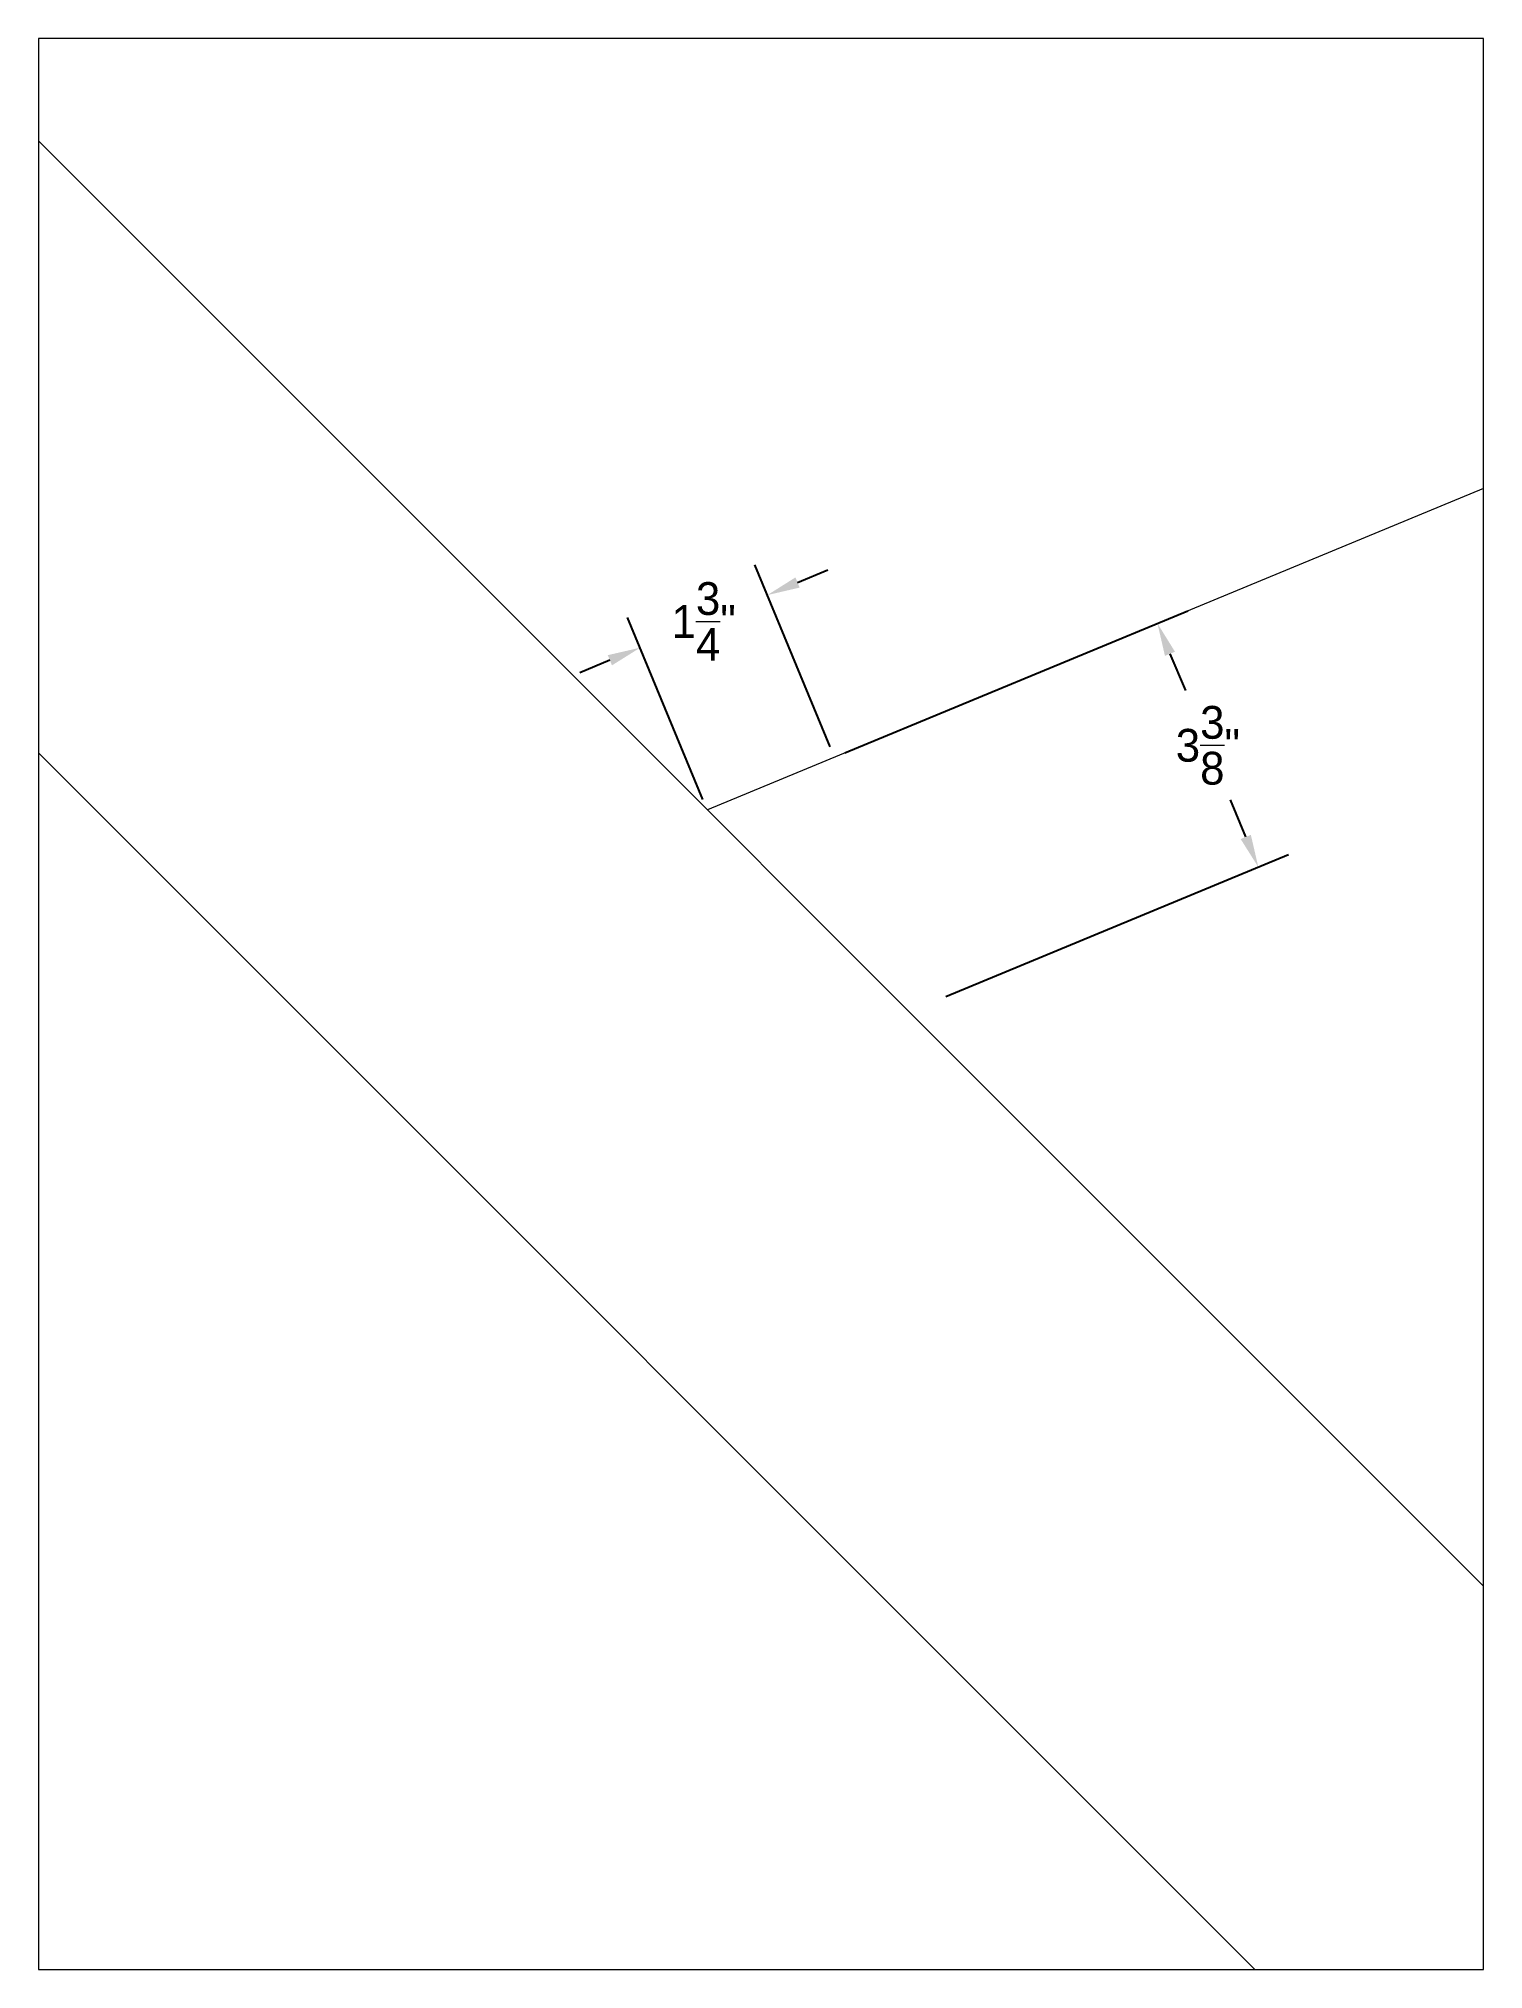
# Paper-space layout 'SSTB16 C' of a CAD drawing. Header units: inches. Extents: x 0 to 7.9, y 0 to 10.6.
# The model-space entities are those that its viewports show. They can reach past a viewport. Long polylines and large blocks are cut down to what shows.
import ezdxf

# ---------------------------------------------------------------- set-up
doc = ezdxf.new("R2010")
doc.units = ezdxf.units.IN
doc.header["$MEASUREMENT"] = 0
for name, color, linetype, lineweight in [('FOUNDATION', 7, 'Continuous', 30), ('FOUNDATION @ 1', 7, 'Continuous', 30), ('WALL FRAMING', 7, 'Continuous', 30)]:
    doc.layers.add(name, color=color, linetype=linetype, lineweight=lineweight)
doc.dimstyles.new('Annotative', dxfattribs={"dimscale": 0, "dimtxt": 0.18, "dimasz": 0.18, "dimexe": 0.18, "dimexo": 0.0625, "dimgap": 0.09, "dimtad": 0, "dimtih": 1, "dimtoh": 1, "dimdec": 4, "dimzin": 0, "dimdsep": 46, "dimtxsty": 'Standard', "dimcen": 0.09, "dimadec": 0, "dimazin": 0, "dimtfac": 1, "dimtdec": 4, "dimtofl": 0, "dimtmove": 0, "dimatfit": 3, "dimfxl": 1, "dimtolj": 1, "dimtzin": 0, "dimarcsym": 0})

# ---------------------------------------------------------------- blocks, each defined once
blk = doc.blocks.new('*D54')
at = {"layer": 'FOUNDATION', "color": 0, "lineweight": -2}
for p, q in [((4.349, 6.715), (3.935, 7.714)), ((4.17, 7.617), (4.336, 7.686)), ((3.65, 6.426), (3.236, 7.425)), ((3.139, 7.19), (2.973, 7.121))]:
    blk.add_line(p, q, dxfattribs=at)
at = {"layer": 'FOUNDATION', "color": 0}
for points in [[(4.158, 7.645), (4.181, 7.589), (4.004, 7.548)], [(3.127, 7.218), (3.15, 7.162), (3.305, 7.259)]]:
    blk.add_solid(points, dxfattribs=at)
at = {"layer": 'FOUNDATION', "color": 0, "lineweight": 9, "insert": (3.654, 7.403), "char_height": 0.18, "attachment_point": 5}
blk.add_mtext('\\A1;1{\\H1.000000x;\\S3/4;}"', dxfattribs=at)
blk = doc.blocks.new('*D55')
at = {"layer": 'FOUNDATION', "color": 0, "lineweight": -2}
for p, q in [((4.43, 6.681), (6.313, 7.461)), ((6.215, 7.226), (6.3, 7.023)), ((6.632, 6.22), (6.548, 6.423)), ((4.985, 5.343), (6.867, 6.123))]:
    blk.add_line(p, q, dxfattribs=at)
at = {"layer": 'FOUNDATION', "color": 0}
for points in [[(6.243, 7.237), (6.188, 7.214), (6.147, 7.392)], [(6.66, 6.231), (6.604, 6.208), (6.701, 6.054)]]:
    blk.add_solid(points, dxfattribs=at)
at = {"layer": 'FOUNDATION', "color": 0, "lineweight": 9, "insert": (6.424, 6.723), "char_height": 0.18, "attachment_point": 5}
blk.add_mtext('\\A1;3{\\H1.000000x;\\S3/8;}"', dxfattribs=at)

msp = doc.modelspace()

# ---------------------------------------------------------------- linework, layer by layer
at = {"layer": 'WALL FRAMING', "lineweight": 9}
msp.add_line((25118.9285, 13783.82263), (24960.98823, 13718.40162), dxfattribs=at)
at = {"layer": 'WALL FRAMING', "color": 7, "lineweight": 9}
for p, q in [((24899.7293, 13779.66056), (25001.55267, 13677.83718)), ((24895.84021, 13775.77147), (24997.66359, 13673.94809))]:
    msp.add_line(p, q, dxfattribs=at)

psp = doc.layouts.new('SSTB16 C')

# ---------------------------------------------------------------- dimensions: what is measured, and where the dimension line sits
at = {"layer": 'FOUNDATION @ 1', "lineweight": 9}
for p1, p2, distance, picture, middle in [((3.674271, 6.367912), (4.372685, 6.657205), 0.96431, '*D54', (3.654453, 7.403464)), ((4.372685, 6.657205), (4.927039, 5.318877), 1.920071, '*D55', (6.423776, 6.72282))]:
    dim = psp.add_aligned_dim(p1=p1, p2=p2, distance=distance, dimstyle='Annotative', override={"dimscale": 1, "dimlfac": -2.314943, "dimlunit": 4, "dimtix": 0, "dimtofl": 0, "dimtmove": 0, "dimatfit": 3}, dxfattribs=at)
    dim.commit()
    dim.dimension.update_dxf_attribs({"geometry": picture, "text_midpoint": middle})

# ---------------------------------------------------------------- viewports
at = {"layer": 'FOUNDATION', "lineweight": 9}
psp.add_viewport(center=(3.96875, 5.302083), size=(7.9375, 10.6041669), view_center_point=(24961.669931, 13715.934292), view_height=24.5480391, dxfattribs=at)

doc.saveas('drawing.dxf')
